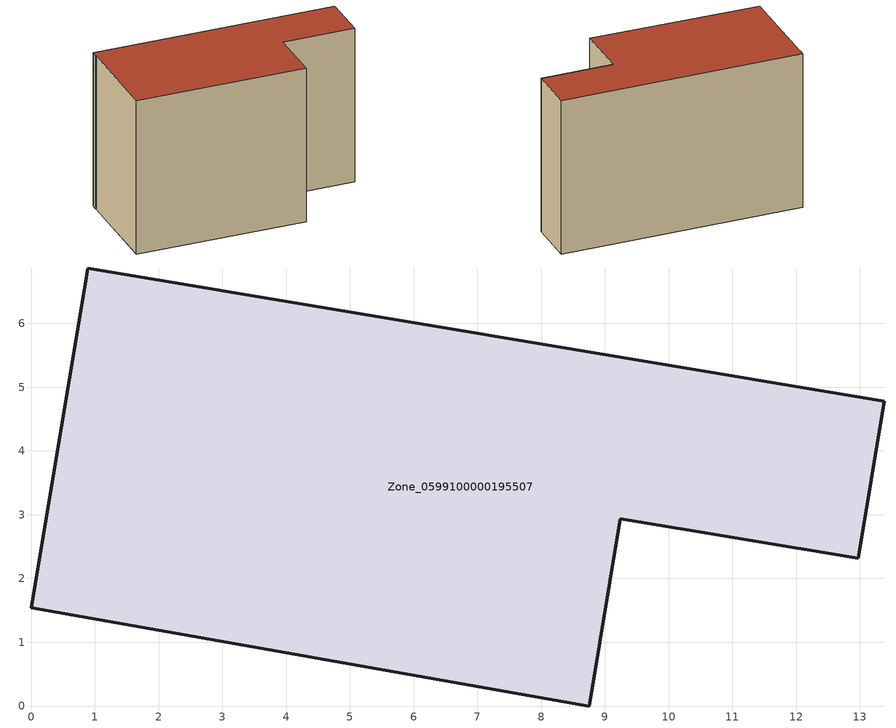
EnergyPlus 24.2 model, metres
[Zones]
Zone_0599100000195507
 floor ground (C_G): 0.85,6.61 0.89,6.87 13.38,4.78 12.97,2.32 9.24,2.94 8.75,0 0,1.54 0.83,6.52 z0
 wall outside (C_F): 0.83,6.52 0,1.54 8.75,0 9.24,2.94 12.97,2.32 13.38,4.78 0.89,6.87 0.85,6.61 0.83,6.52 z0:8.38
 roof outside (C_R): 0.89,6.87 0.85,6.61 0.83,6.52 0,1.54 8.75,0 9.24,2.94 12.97,2.32 13.38,4.78 z8.38
[BUILDING]
Pand.0599100000195507: North Axis=0; Terrain=City; Loads Convergence Tolerance Value=0.04; Temperature Convergence Tolerance Value=0.4; Solar Distribution=FullExterior; Maximum Number of Warmup Days=25; Minimum Number of Warmup Days=1
[Site:Location]
Rotterdam.The.Hague.AP_ZH_NLD Design_Conditions: Latitude=51.96; Longitude=4.45; Time Zone=1; Elevation=-4.5
[SITE:GROUNDTEMPERATURE:BUILDINGSURFACE]
18, 18, 18, 18, 18, 18, 18, 18, 18, 18, 18, 18
[MATERIAL] Thermal Absorptance=0.9; Solar Absorptance=0.7; Visible Absorptance=0.7
Name | Roughness | Thickness | Conductivity | Density | Specific Heat
G.TI.1975-1991 | MediumSmooth | 0.15 | 0.288461 | 540 | 1210
F.TI.1975-1991 | Rough | 0.3 | 0.230769 | 1920 | 840
R.TI.1975-1991 | MediumRough | 0.2 | 0.153846 | 1500 | 1000
[CONSTRUCTION]
C_G: G.TI.1975-1991
C_F: F.TI.1975-1991
C_R: R.TI.1975-1991
[ZONE]
Zone_0599100000195507: Type=1; Multiplier=1; Ceiling Height=Autocalculate; Volume=Autocalculate; Floor Area=autocalculate; Part of Total Floor Area=Yes
[ZONEINFILTRATION:DESIGNFLOWRATE]
Infil_Zone_0599100000195507: Zone or ZoneList or Space or SpaceList=Zone_0599100000195507; Schedule=AlwaysOn; Design Flow Rate Calculation Method=Flow/Area; Flow Rate per Floor Area=0.003; Constant Term Coefficient=1; Temperature Term Coefficient=0; Velocity Term Coefficient=0; Velocity Squared Term Coefficient=0
[HVACTEMPLATE:ZONE:IDEALLOADSAIRSYSTEM]
Zone_0599100000195507: Maximum Heating Supply Air Temperature=50; Minimum Cooling Supply Air Temperature=13; Maximum Heating Supply Air Humidity Ratio=0.0156; Minimum Cooling Supply Air Humidity Ratio=0.0077; Heating Limit=NoLimit; Cooling Limit=NoLimit; Dehumidification Control Type=ConstantSensibleHeatRatio; Cooling Sensible Heat Ratio=0.7; Dehumidification Setpoint=60; Humidification Control Type=None; Humidification Setpoint=30; Outdoor Air Method=None; Outdoor Air Flow Rate per Person=0.00944; Outdoor Air Flow Rate per Zone Floor Area=0; Outdoor Air Flow Rate per Zone=0; Demand Controlled Ventilation Type=None; Outdoor Air Economizer Type=NoEconomizer; Heat Recovery Type=None; Sensible Heat Recovery Effectiveness=0.7; Latent Heat Recovery Effectiveness=0.65
[ZONECONTROL:THERMOSTAT]
ThermostatControl_Zone_0599100000195507: Zone or ZoneList=Zone_0599100000195507; Control Type Schedule=DualSetpointControlType; Control 1=Thermostat_Zone_0599100000195507; Temperature Difference Between Cutout And Setpoint=0
[THERMOSTATSETPOINT:DUALSETPOINT]
Thermostat_Zone_0599100000195507: Heating Setpoint Temperature Schedule=HeatingSetpoint_Zone_0599100000195507; Cooling Setpoint Temperature Schedule=CoolingSetpoint_Zone_0599100000195507
[SCHEDULE:COMPACT]
HeatingSetpoint_Zone_0599100000195507: Through: 12/31, For: AllDays, Until: 24:00, 21
CoolingSetpoint_Zone_0599100000195507: Through: 12/31, For: AllDays, Until: 24:00, 24
DualSetpointControlType: Through: 12/31, For: AllDays, Until: 24:00, 4
AlwaysOn: Through: 12/31, For: AllDays, Until: 24:00, 1
